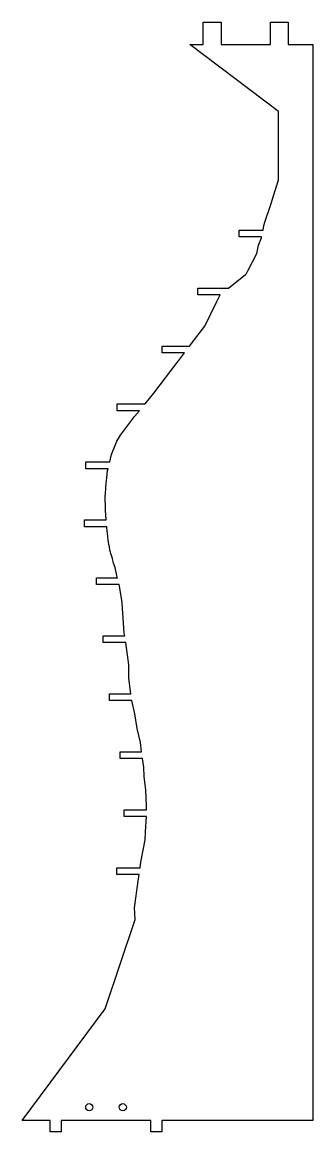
# Model space of a CAD drawing. Header units: metres. Extents: x -130 to 0, y -95 to 401.
import ezdxf

# ---------------------------------------------------------------- set-up
doc = ezdxf.new("R2010")
doc.units = ezdxf.units.M

msp = doc.modelspace()

# ---------------------------------------------------------------- linework, layer by layer
msp.add_lwpolyline([(-79.39, 0), (-79.74, 5.08), (-79.74, 5.08), (-78.13, 17.08), (-78.13, 17.08), (-77.71, 20), (-87.71, 20), (-87.71, 23), (-77.27, 23), (-76.91, 25.5), (-76.91, 25.5), (-74.98, 35.52), (-74.98, 35.52), (-74.8, 39.18), (-74.8, 39.18), (-74.37, 45.93), (-84.37, 45.93), (-84.37, 48.93), (-74.34, 48.93), (-74.4, 50.69), (-74.4, 50.69), (-74.74, 57.75), (-74.74, 57.75), (-75.39, 63.91), (-75.39, 63.91), (-75.52, 68.02), (-75.52, 68.02), (-76.21, 71.86), (-86.21, 71.86), (-86.21, 74.86), (-76.7, 74.86), (-77.12, 79.1), (-77.12, 79.1), (-78.54, 85.38), (-78.54, 85.38), (-79.63, 91.82), (-79.63, 91.82), (-80.95, 97.78), (-90.95, 97.78), (-90.95, 100.78), (-81.43, 100.78), (-82.36, 107.79), (-82.36, 107.79), (-82.26, 113.74), (-82.26, 113.74), (-83.71, 123.71), (-93.71, 123.71), (-93.71, 126.71), (-84.15, 126.71), (-84.33, 127.93), (-84.33, 127.93), (-85.25, 141.42), (-85.25, 141.42), (-85.38, 142.77), (-85.38, 142.77), (-86.69, 149.64), (-96.69, 149.64), (-96.69, 152.64), (-87.42, 152.64), (-87.54, 153.02), (-87.54, 153.02), (-88.43, 157.32), (-88.43, 157.32), (-89.15, 159.24), (-89.15, 159.24), (-89.67, 161.33), (-89.67, 161.33), (-90.4, 163.62), (-90.4, 163.62), (-90.52, 164.17), (-90.52, 164.17), (-90.74, 165.09), (-90.74, 165.09), (-90.98, 166.6), (-90.98, 166.6), (-91.21, 167.6), (-91.21, 167.6), (-91.42, 168.77), (-91.42, 168.77), (-91.53, 169.57), (-91.53, 169.57), (-91.7, 170.98), (-91.7, 170.98), (-91.9, 172.8), (-91.9, 172.8), (-91.97, 173.35), (-91.97, 173.35), (-92.13, 175.57), (-102.13, 175.57), (-102.13, 178.57), (-92.39, 178.57), (-92.45, 179.26), (-92.45, 179.26), (-92.52, 180.56), (-92.52, 180.56), (-92.66, 183.08), (-92.66, 183.08), (-92.78, 185.36), (-92.78, 185.36), (-92.87, 187.33), (-92.87, 187.33), (-92.86, 189.37), (-92.86, 189.37), (-92.8, 190.06), (-92.8, 190.06), (-92.59, 193.14), (-92.59, 193.14), (-92.43, 194.96), (-92.43, 194.96), (-92.12, 197.48), (-92.12, 197.48), (-91.77, 200.69), (-91.77, 200.69), (-91.57, 201.49), (-101.57, 201.49), (-101.57, 204.49), (-90.82, 204.49), (-90.46, 205.93), (-90.46, 205.93), (-90.02, 207.77), (-90.02, 207.77), (-87.64, 213.81), (-87.64, 213.81), (-86.52, 215.8), (-86.52, 215.8), (-85.96, 216.54), (-85.96, 216.54), (-79.82, 224.79), (-79.82, 224.79), (-77.55, 227.42), (-87.55, 227.42), (-87.55, 230.42), (-75.02, 230.42), (-71.08, 235.33), (-71.08, 235.33), (-60.67, 248.91), (-60.67, 248.91), (-60.06, 249.74), (-60.06, 249.74), (-57.35, 253.35), (-67.35, 253.35), (-67.35, 256.35), (-55.09, 256.35), (-51.84, 260.67), (-51.84, 260.67), (-48.31, 265.2), (-48.31, 265.2), (-42.86, 276.21), (-42.86, 276.21), (-41.45, 279.28), (-51.45, 279.28), (-51.45, 282.28), (-37.76, 282.28), (-30.17, 288.31), (-30.17, 288.31), (-29.7, 288.76), (-29.7, 288.76), (-29.05, 290), (-29.05, 290), (-25.02, 297.7), (-25.02, 297.7), (-24.27, 301.39), (-24.27, 301.39), (-22.99, 304.67), (-22.99, 304.67), (-22.88, 305.21), (-32.88, 305.21), (-32.88, 308.21), (-22.28, 308.21), (-21.87, 310.29), (-21.87, 310.29), (-21.27, 312.24), (-21.27, 312.24), (-18.97, 319.22), (-18.97, 319.22), (-18.51, 320.58), (-18.51, 320.58), (-18.23, 321.57), (-18.23, 321.57), (-15.36, 330.7), (-15.36, 330.7), (-15.28, 331.13), (-15.28, 361.13), (-55, 391.13), (-49, 391.13), (-49, 401.13), (-41, 401.13), (-41, 391.13), (-19, 391.13), (-19, 401.13), (-11, 401.13), (-11, 391.13), (0, 391.13), (0, 331.13), (0, 0), (0, -90), (-67.5, -90), (-67.5, -95), (-72.5, -95), (-72.5, -90), (-112.5, -90), (-112.5, -95), (-117.5, -95), (-117.5, -90), (-130, -90), (-92.87, -40)], close=True)
for centre in [(-100, -84), (-85, -84)]:
    msp.add_circle(centre, 1.6)

doc.saveas('drawing.dxf')
